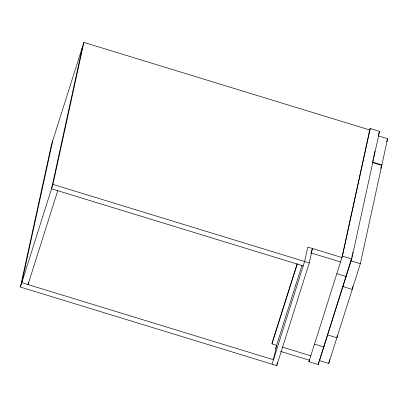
<?xml version="1.0" encoding="UTF-8"?>
<svg xmlns="http://www.w3.org/2000/svg" width="408" height="408" viewBox="0 0 408 408"><rect width="100%" height="100%" fill="white"/><g stroke="black" fill="none" stroke-linecap="round" stroke-linejoin="round"><path stroke-width="0.61" d="M311.075 252.771L312.421 248.518L309.279 262.925L276.746 365.594L20.4 287.064L51.357 145.075L83.895 42.407L369.76 129.979L341.94 257.56L307.76 247.09L304.618 261.497L272.085 364.166M52.754 140.678L21.792 282.662L273.477 359.764L276.619 345.357M28.55 282.076L28.009 284.57L57.758 190.699M82.498 46.808L51.541 188.797L303.226 265.899M20.4 287.064L52.933 184.396L83.895 42.407M276.813 345.418L271.957 343.934L272.406 341.873L297.167 263.752M276.746 365.594L277.399 362.59M369.061 132.177L370.224 128.51L379.542 131.366L351.727 258.952L318.26 364.553L308.943 361.697L309.346 359.83M318.26 364.553L318.939 361.442M308.943 361.697L342.404 256.096L370.224 128.51M324.11 345.709L323.84 346.953L314.517 344.097M346.423 275.308L346.147 276.553L336.83 273.697M372.448 162.598L381.766 165.449L360.346 263.711L328.736 363.446L319.418 360.59L351.563 258.366M351.834 257.122L352.379 254.638M352.65 253.394L352.92 252.149M372.693 161.471L373.223 159.028M373.488 157.809L374.952 151.098M328.736 363.446L329.552 359.713M337.416 335.289L336.87 337.778L327.548 334.922M352.889 286.268L352.211 289.379L342.888 286.523M380.934 167.923L381.878 164.939L387.6 138.7L378.277 135.844M271.957 343.934L297.289 263.991M275.573 348.661L301.986 265.317M378.389 135.007L379.542 131.366M386.656 141.683L387.6 138.7M380.822 168.438L381.766 165.449M372.56 162.083L381.878 164.939M342.404 256.096L351.727 258.952M351.023 260.855L360.346 263.711M310.809 252.853L340.547 261.962M52.933 184.396L309.279 262.925M282.015 347.014L310.799 355.832M280.622 351.41L309.407 360.228"/></g></svg>
